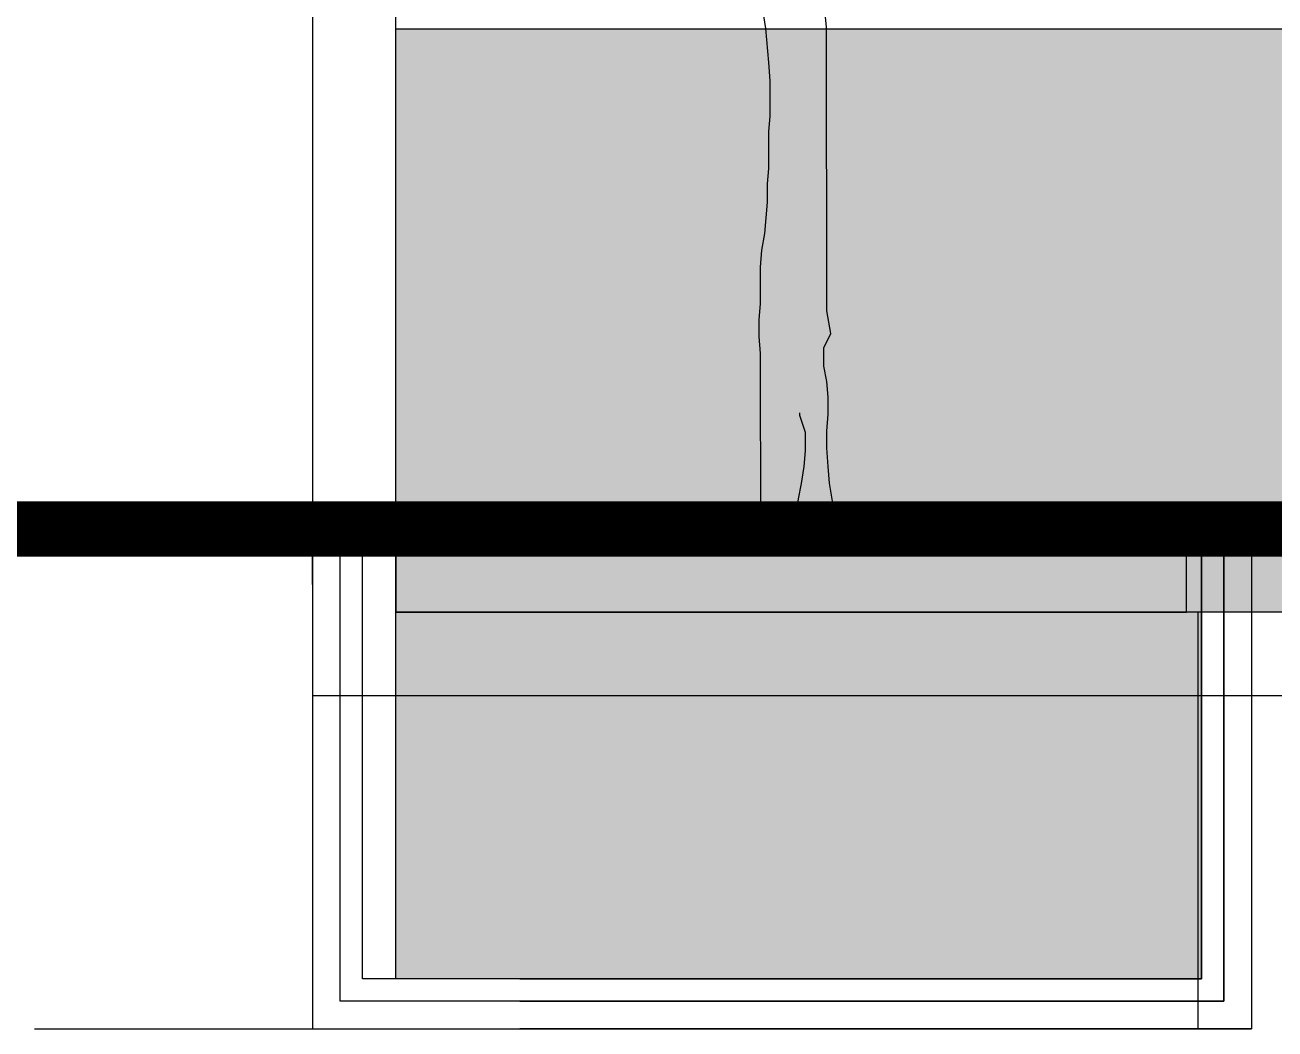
# Model space of a CAD drawing. Header units: millimetres. Extents: x -414464 to 1686, y -90036 to 108605.
# Drawn here: x -141813 to -140688, y 4765 to 5669 of the extents above; entities that cross this region are included whole.
import ezdxf

# ---------------------------------------------------------------- set-up
doc = ezdxf.new("R2010")
doc.units = ezdxf.units.MM
doc.header["$LTSCALE"] = 1000
doc.header["$MEASUREMENT"] = 0
doc.linetypes.add('AUDIT_D_120904163729-0', pattern=[0])
doc.linetypes.add('HIDDEN2', pattern=[0.1875, 0.125, -0.0625])
doc.layers.get('0').update_dxf_attribs({"linetype": 'AUDIT_D_120904163729-0'})
for name, color, linetype in [('DOOR', 1, 'Continuous'), ('LANDSCAPE', 7, 'Continuous'), ('Lawn', 7, 'Continuous'), ('Layer5', 100, 'Continuous'), ('LEVEL', 7, 'Continuous'), ('sb-hatch', 1, 'Continuous'), ('SB-SECTION', 3, 'Continuous'), ('WALLSOLID', 7, 'Continuous')]:
    doc.layers.add(name, color=color, linetype=linetype)
doc.styles.add('ATTR', font='romans.shx', dxfattribs={"width": 0.8, "height": 0.7})

# ---------------------------------------------------------------- blocks, each defined once
blk = doc.blocks.new('A$C50ED7ECD')
at = {"layer": 'LANDSCAPE', "color": 3, "const_width": 0.05}
blk.add_lwpolyline([(70.8475, 5.215), (88.3711, 5.215)], dxfattribs=at)
at = {"layer": 'LEVEL', "color": 8, "linetype": 'HIDDEN2', "ltscale": 5}
blk.add_line((147.4587, 5.215), (63.4951, 5.215), dxfattribs=at)
blk = doc.blocks.new('TREEE')
at = {"layer": 'Layer5', "color": 24}
for points in [[(-2.628, 0.055), (-2.568, 0.703), (-2.255, 2.571), (-2.176, 3.505), (-2.098, 4.517), (-2.097, 5.451), (-2.174, 6.385), (-2.173, 7.319), (-2.094, 8.176), (-1.938, 9.032), (-1.937, 10.044), (-2.325, 10.822), (-2.091, 12.068), (-2.076, 27.714), (-1.998, 28.648)], [(1.427, 28.567), (1.271, 27.633), (1.113, 25.765), (1.035, 24.753), (1.033, 22.807), (1.11, 21.951), (1.108, 19.927), (1.185, 19.071), (1.184, 18.059), (1.338, 16.346), (1.493, 15.412), (1.57, 14.478), (1.568, 12.454), (1.645, 11.597), (1.644, 10.663), (1.566, 9.729), (1.557, 0.055)], [(0, 0), (-0.389, 0.779), (-0.543, 1.713), (-0.698, 2.569), (-0.853, 3.504), (-0.93, 4.36), (-0.929, 5.372), (-0.617, 6.306), (-0.617, 6.462)]]:
    blk.add_lwpolyline(points, dxfattribs=at)
blk = doc.blocks.new('building-10-dopoff')
at = {"true_color": 0xbdbdbd}
h = blk.add_hatch(color=9, dxfattribs=at)
h.dxf.hatch_style = 1
h.set_gradient(color1=(196, 196, 196), one_color=1, tint=1, name='SPHERICAL')
h.paths.add_polyline_path([(-11349.8, 125), (-16274.8, 125), (-16274.8, 50), (-11349.8, 50)])
at = {"layer": 'sb-hatch'}
h = blk.add_hatch(dxfattribs=at)
h.set_pattern_fill('DOTS', color=8, scale=450, style=0)
h.set_pattern_definition([(360, (412662.385, -764.293), (14.0625, 28.125), [0, -28.125])])
h.paths.add_polyline_path([(-16274.8, 575.1), (-11349.8, 575.1), (-11349.8, -19.9), (-11349.8, 125), (-16274.8, 125)])
h = blk.add_hatch(dxfattribs=at)
h.set_pattern_fill('DOTS', color=8, scale=450, style=0)
h.set_pattern_definition([(337.090276, (324409.33, -2929.653), (23.9017488, 20.4322278), [0, -28.125])])
h.paths.add_polyline_path([(-16274.8, 125), (-16274.8, 125), (-16274.8, 50), (-15563, 50), (-15563, 125), (-15549.6, 125), (-15549.6, -280), (-16274.8, -280)])
edge = h.paths.add_edge_path()
edge.add_line((-2056.7, 200), (0, 200))
edge.add_line((0, 200), (0, 0))
edge.add_line((0, 0), (-2056.7, 0))
edge.add_line((-2056.7, 0), (-2056.7, 200))
for p, q in [((-16349.8, 75), (-16349.8, 125)), ((-16349.8, 75), (-16349.8, 125)), ((-16274.8, 50), (-15638, 50)), ((-15553, 50), (-15553, -325)), ((-16599.8, -325), (-15504.6, -325))]:
    blk.add_line(p, q)
at = {"color": 0, "linetype": 'ByBlock'}
blk.add_lwpolyline([(-11199.8, 125), (-11199.8, 575), (-11349.8, 575), (-11349.8, 125), (-16274.8, 125), (-16274.8, 2197.4), (-16349.8, 2197.4), (-16349.8, -25), (-11199.8, -25)], close=True, dxfattribs=at)
for points in [[(-16163, -300), (-16324.8, -300), (-16324.8, 125), (-16349.8, 125), (-16349.8, -325), (-16163, -325)], [(-16163, -280), (-16304.8, -280), (-16304.8, 125), (-16349.8, 125)], [(-16163, -280), (-15549.6, -280), (-15549.6, 125), (-15484.6, 125)], [(-16163, -300), (-15529.6, -300), (-15529.6, 125), (-15504.6, 125), (-15504.6, -325), (-16163, -325)]]:
    blk.add_lwpolyline(points)
for points in [[(-15563, 125), (-16274.8, 125), (-16274.8, 50), (-15563, 50)], [(-16274.8, 125), (-16274.8, 125), (-16274.8, 125), (-16274.8, 125), (-16274.8, 50), (-15563, 50), (-15563, 125), (-15549.6, 125), (-15549.6, -280), (-16274.8, -280)], [(-16274.8, 125), (-11349.8, 125), (-11349.8, 50), (-16274.8, 50)]]:
    blk.add_lwpolyline(points, close=True)
at = {"layer": 'DOOR', "color": 3, "lineweight": 20, "ltscale": 400}
blk.add_line((-15563, 75), (-15563, 50), dxfattribs=at)
at = {"layer": 'SB-SECTION', "color": 1}
blk.add_line((-16274.8, 575.1), (-11353.7, 575.1), dxfattribs=at)
at = {"layer": 'WALLSOLID'}
blk.add_lwpolyline([(-15504.6, 105), (-15529.6, 105), (-15529.6, -300), (-16163, -300)], dxfattribs=at)
at = {"layer": 'Lawn', "color": 7, "extrusion": (0, 0, -1), "xscale": 16.32960000000184, "yscale": 16.32960000000184, "zscale": -16.32960000000184, "rotation": 359.9999999999997}
blk.add_blockref('TREEE', (15921.1, 124.1), dxfattribs=at)
at = {"color": 8, "style": 'ATTR', "text_generation_flag": 4, "width": 0.8, "flags": 9}
blk.add_attdef('ESTCODE', (-3884.6, 171.2), '', height=22.3, rotation=180, dxfattribs=at)

msp = doc.modelspace()

# ---------------------------------------------------------------- block references
msp.add_blockref('building-10-dopoff', (-125204.9, 5090, -0.7))
at = {"layer": 'LEVEL', "linetype": 'ByBlock', "xscale": 1000, "yscale": 1000, "zscale": 1000}
msp.add_blockref('A$C50ED7ECD', (-215640, 0, -0.6), dxfattribs=at)

doc.saveas('drawing.dxf')
